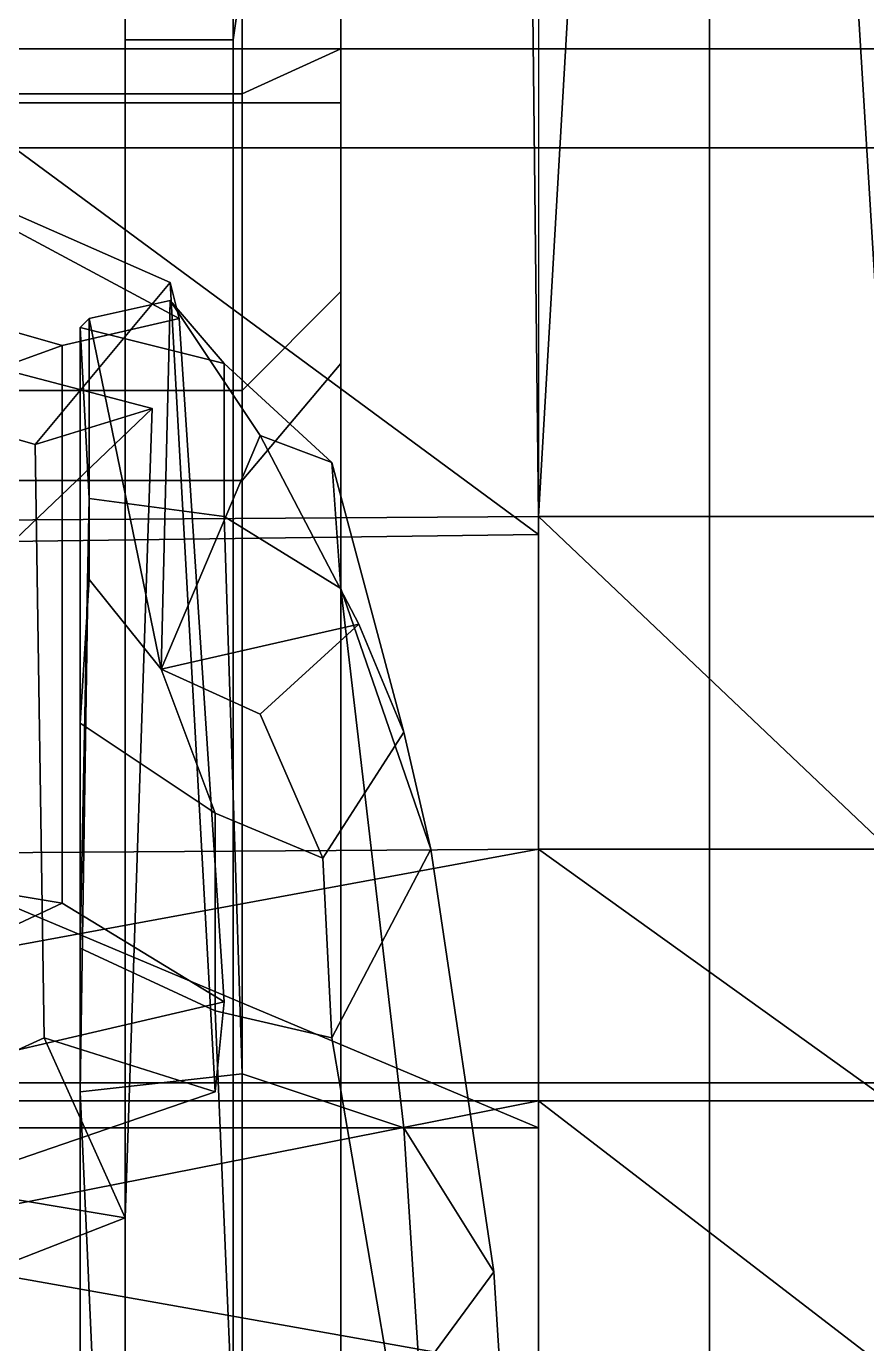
# Model space of a CAD drawing. Extents: x -2750 to 2751, y -1310 to 2918.
# Drawn here: x -76 to 17.5, y -91 to 55.5 of the extents above; entities that cross this region are included whole.
import ezdxf

# ---------------------------------------------------------------- set-up
doc = ezdxf.new("R2010")
doc.units = 0

msp = doc.modelspace()

# ---------------------------------------------------------------- linework, layer by layer
at = {"color": 1}
msp.add_3dface([(0, 0), (0, 0), (0, 0)], dxfattribs=at)
msp.add_3dface([(0, 0), (0, 0), (0, 0)], dxfattribs=at)
msp.add_3dface([(0, 0), (0, 0), (0, 0)], dxfattribs=at)
msp.add_3dface([(0, 0), (0, 0), (0, 0)], dxfattribs=at)
msp.add_3dface([(0, 0), (0, 0), (0, 0)], dxfattribs=at)
msp.add_3dface([(0, 0), (0, 0), (0, 0)], dxfattribs=at)
msp.add_3dface([(0, 0), (0, 0), (0, 0)], dxfattribs=at)
msp.add_3dface([(0, 0), (0, 0), (0, 0)], dxfattribs=at)
msp.add_3dface([(0, 0), (0, 0), (0, 0)], dxfattribs=at)
msp.add_3dface([(0, 0), (0, 0), (0, 0)], dxfattribs=at)
msp.add_3dface([(0, 0), (0, 0), (0, 0)], dxfattribs=at)
msp.add_3dface([(0, 0), (0, 0), (0, 0)], dxfattribs=at)
msp.add_3dface([(0, 0), (0, 0), (0, 0)], dxfattribs=at)
msp.add_3dface([(0, 0), (0, 0), (0, 0)], dxfattribs=at)
msp.add_3dface([(0, 0), (0, 0), (0, 0)], dxfattribs=at)
msp.add_3dface([(0, 0), (0, 0), (0, 0)], dxfattribs=at)
msp.add_3dface([(0, 0), (0, 0), (0, 0)], dxfattribs=at)
msp.add_3dface([(0, 0), (0, 0), (0, 0)], dxfattribs=at)
msp.add_3dface([(0, 0), (0, 0), (0, 0)], dxfattribs=at)
msp.add_3dface([(0, 0), (0, 0), (0, 0)], dxfattribs=at)
msp.add_3dface([(0, 0), (0, 0), (0, 0)], dxfattribs=at)
msp.add_3dface([(0, 0), (0, 0), (0, 0)], dxfattribs=at)
msp.add_3dface([(0, 0), (0, 0), (0, 0)], dxfattribs=at)
msp.add_3dface([(0, 0), (0, 0), (0, 0)], dxfattribs=at)
msp.add_3dface([(0, 0), (0, 0), (0, 0)], dxfattribs=at)
msp.add_3dface([(0, 0), (0, 0), (0, 0)], dxfattribs=at)
msp.add_3dface([(0, 0), (0, 0), (0, 0)], dxfattribs=at)
msp.add_3dface([(0, 0), (0, 0), (0, 0)], dxfattribs=at)
msp.add_3dface([(0, 0), (0, 0), (0, 0)], dxfattribs=at)
msp.add_3dface([(0, 0), (0, 0), (0, 0)], dxfattribs=at)
msp.add_3dface([(0, 0), (0, 0), (0, 0)], dxfattribs=at)
msp.add_3dface([(0, 0), (0, 0), (0, 0)], dxfattribs=at)
msp.add_3dface([(0, 0), (0, 0), (0, 0)], dxfattribs=at)
msp.add_3dface([(0, 0), (0, 0), (0, 0)], dxfattribs=at)
msp.add_3dface([(0, 0), (0, 0), (0, 0)], dxfattribs=at)
msp.add_3dface([(0, 0), (0, 0), (0, 0)], dxfattribs=at)
msp.add_3dface([(0, 0), (0, 0), (0, 0)], dxfattribs=at)
msp.add_3dface([(0, 0), (0, 0), (0, 0)], dxfattribs=at)
msp.add_3dface([(0, 0), (0, 0), (0, 0)], dxfattribs=at)
msp.add_3dface([(0, 0), (0, 0), (0, 0)], dxfattribs=at)
msp.add_3dface([(0, 0), (0, 0), (0, 0)], dxfattribs=at)
msp.add_3dface([(0, 0), (0, 0), (0, 0)], dxfattribs=at)
msp.add_3dface([(0, 0), (0, 0), (0, 0)], dxfattribs=at)
msp.add_3dface([(0, 0), (0, 0), (0, 0)], dxfattribs=at)
msp.add_3dface([(0, 0), (0, 0), (0, 0)], dxfattribs=at)
msp.add_3dface([(0, 0), (0, 0), (0, 0)], dxfattribs=at)
msp.add_3dface([(0, 0), (0, 0), (0, 0)], dxfattribs=at)
msp.add_3dface([(0, 0), (0, 0), (0, 0)], dxfattribs=at)
msp.add_3dface([(0, 0), (0, 0), (0, 0)], dxfattribs=at)
msp.add_3dface([(0, 0), (0, 0), (0, 0)], dxfattribs=at)
msp.add_3dface([(0, 0), (0, 0), (0, 0)], dxfattribs=at)
msp.add_3dface([(0, 0), (0, 0), (0, 0)], dxfattribs=at)
msp.add_3dface([(0, 0), (0, 0), (0, 0)], dxfattribs=at)
msp.add_3dface([(0, 0), (0, 0), (0, 0)], dxfattribs=at)
msp.add_3dface([(0, 0), (0, 0), (0, 0)], dxfattribs=at)
msp.add_3dface([(0, 0), (0, 0), (0, 0)], dxfattribs=at)
msp.add_3dface([(0, 0), (0, 0), (0, 0)], dxfattribs=at)
msp.add_3dface([(0, 0), (0, 0), (0, 0)], dxfattribs=at)
msp.add_3dface([(0, 0), (0, 0), (0, 0)], dxfattribs=at)
msp.add_3dface([(0, 0), (0, 0), (0, 0)], dxfattribs=at)
msp.add_3dface([(0, 0), (0, 0), (0, 0)], dxfattribs=at)
msp.add_3dface([(0, 0), (0, 0), (0, 0)], dxfattribs=at)
msp.add_3dface([(0, 0), (0, 0), (0, 0)], dxfattribs=at)
msp.add_3dface([(0, 0), (0, 0), (0, 0)], dxfattribs=at)
msp.add_3dface([(0, 0), (0, 0), (0, 0)], dxfattribs=at)
msp.add_3dface([(0, 0), (0, 0), (0, 0)], dxfattribs=at)
msp.add_3dface([(0, 0), (0, 0), (0, 0)], dxfattribs=at)
msp.add_3dface([(0, 0), (0, 0), (0, 0)], dxfattribs=at)
msp.add_3dface([(0, 0), (0, 0), (0, 0)], dxfattribs=at)
msp.add_3dface([(0, 0), (0, 0), (0, 0)], dxfattribs=at)
msp.add_3dface([(0, 0), (0, 0), (0, 0)], dxfattribs=at)
msp.add_3dface([(0, 0), (0, 0), (0, 0)], dxfattribs=at)
msp.add_3dface([(0, 0), (0, 0), (0, 0)], dxfattribs=at)
msp.add_3dface([(0, 0), (0, 0), (0, 0)], dxfattribs=at)
msp.add_3dface([(0, 0), (0, 0), (0, 0)], dxfattribs=at)
msp.add_3dface([(0, 0), (0, 0), (0, 0)], dxfattribs=at)
msp.add_3dface([(0, 0), (0, 0), (0, 0)], dxfattribs=at)
msp.add_3dface([(0, 0), (0, 0), (0, 0)], dxfattribs=at)
msp.add_3dface([(0, 0), (0, 0), (0, 0)], dxfattribs=at)
msp.add_3dface([(0, 0), (0, 0), (0, 0)], dxfattribs=at)
msp.add_3dface([(0, 0), (0, 0), (0, 0)], dxfattribs=at)
msp.add_3dface([(0, 0), (0, 0), (0, 0)], dxfattribs=at)
msp.add_3dface([(0, 0), (0, 0), (0, 0)], dxfattribs=at)
msp.add_3dface([(0, 0), (0, 0), (0, 0)], dxfattribs=at)
msp.add_3dface([(0, 0), (0, 0), (0, 0)], dxfattribs=at)
msp.add_3dface([(0, 0), (0, 0), (0, 0)], dxfattribs=at)
msp.add_3dface([(0, 0), (0, 0), (0, 0)], dxfattribs=at)
msp.add_3dface([(0, 0), (0, 0), (0, 0)], dxfattribs=at)
msp.add_3dface([(0, 0), (0, 0), (0, 0)], dxfattribs=at)
msp.add_3dface([(0, 0), (0, 0), (0, 0)], dxfattribs=at)
msp.add_3dface([(0, 0), (0, 0), (0, 0)], dxfattribs=at)
msp.add_3dface([(0, 0), (0, 0), (0, 0)], dxfattribs=at)
msp.add_3dface([(0, 0), (0, 0), (0, 0)], dxfattribs=at)
msp.add_3dface([(0, 0), (0, 0), (0, 0)], dxfattribs=at)
msp.add_3dface([(0, 0), (0, 0), (0, 0)], dxfattribs=at)
msp.add_3dface([(0, 0), (0, 0), (0, 0)], dxfattribs=at)
msp.add_3dface([(0, 0), (0, 0), (0, 0)], dxfattribs=at)
msp.add_3dface([(0, 0), (0, 0), (0, 0)], dxfattribs=at)
msp.add_3dface([(0, 0), (0, 0), (0, 0)], dxfattribs=at)
msp.add_3dface([(0, 0), (0, 0), (0, 0)], dxfattribs=at)
msp.add_3dface([(0, 0), (0, 0), (0, 0)], dxfattribs=at)
msp.add_3dface([(0, 0), (0, 0), (0, 0)], dxfattribs=at)
msp.add_3dface([(0, 0), (0, 0), (0, 0)], dxfattribs=at)
msp.add_3dface([(0, 0), (0, 0), (0, 0)], dxfattribs=at)
msp.add_3dface([(0, 0), (0, 0), (0, 0)], dxfattribs=at)
msp.add_3dface([(0, 0), (0, 0), (0, 0)], dxfattribs=at)
msp.add_3dface([(0, 0), (0, 0), (0, 0)], dxfattribs=at)
msp.add_3dface([(0, 0), (0, 0), (0, 0)], dxfattribs=at)
msp.add_3dface([(0, 0), (0, 0), (0, 0)], dxfattribs=at)
msp.add_3dface([(0, 0), (0, 0), (0, 0)], dxfattribs=at)
msp.add_3dface([(0, 0), (0, 0), (0, 0)], dxfattribs=at)
msp.add_3dface([(0, 0), (0, 0), (0, 0)], dxfattribs=at)
msp.add_3dface([(0, 0), (0, 0), (0, 0)], dxfattribs=at)
msp.add_3dface([(0, 0), (0, 0), (0, 0)], dxfattribs=at)
msp.add_3dface([(0, 0), (0, 0), (0, 0)], dxfattribs=at)
msp.add_3dface([(0, 0), (0, 0), (0, 0)], dxfattribs=at)
msp.add_3dface([(0, 0), (0, 0), (0, 0)], dxfattribs=at)
msp.add_3dface([(0, 0), (0, 0), (0, 0)], dxfattribs=at)
msp.add_3dface([(0, 0), (0, 0), (0, 0)], dxfattribs=at)
msp.add_3dface([(0, 0), (0, 0), (0, 0)], dxfattribs=at)
msp.add_3dface([(0, 0), (0, 0), (0, 0)], dxfattribs=at)
msp.add_3dface([(0, 0), (0, 0), (0, 0)], dxfattribs=at)
msp.add_3dface([(0, 0), (0, 0), (0, 0)], dxfattribs=at)
msp.add_3dface([(0, 0), (0, 0), (0, 0)], dxfattribs=at)
msp.add_3dface([(0, 0), (0, 0), (0, 0)], dxfattribs=at)
msp.add_3dface([(0, 0), (0, 0), (0, 0)], dxfattribs=at)
msp.add_3dface([(0, 0), (0, 0), (0, 0)], dxfattribs=at)
msp.add_3dface([(0, 0), (0, 0), (0, 0)], dxfattribs=at)
msp.add_3dface([(0, 0), (0, 0), (0, 0)], dxfattribs=at)
msp.add_3dface([(0, 0), (0, 0), (0, 0)], dxfattribs=at)
msp.add_3dface([(0, 0), (0, 0), (0, 0)], dxfattribs=at)
msp.add_3dface([(0, 0), (0, 0), (0, 0)], dxfattribs=at)
msp.add_3dface([(0, 0), (0, 0), (0, 0)], dxfattribs=at)
msp.add_3dface([(0, 0), (0, 0), (0, 0)], dxfattribs=at)
msp.add_3dface([(0, 0), (0, 0), (0, 0)], dxfattribs=at)
msp.add_3dface([(0, 0), (0, 0), (0, 0)], dxfattribs=at)
msp.add_3dface([(0, 0), (0, 0), (0, 0)], dxfattribs=at)
msp.add_3dface([(0, 0), (0, 0), (0, 0)], dxfattribs=at)
msp.add_3dface([(0, 0), (0, 0), (0, 0)], dxfattribs=at)
msp.add_3dface([(0, 0), (0, 0), (0, 0)], dxfattribs=at)
msp.add_3dface([(0, 0), (0, 0), (0, 0)], dxfattribs=at)
msp.add_3dface([(0, 0), (0, 0), (0, 0)], dxfattribs=at)
msp.add_3dface([(0, 0), (0, 0), (0, 0)], dxfattribs=at)
msp.add_3dface([(0, 0), (0, 0), (0, 0)], dxfattribs=at)
msp.add_3dface([(0, 0), (0, 0), (0, 0)], dxfattribs=at)
msp.add_3dface([(0, 0), (0, 0), (0, 0)], dxfattribs=at)
msp.add_3dface([(0, 0), (0, 0), (0, 0)], dxfattribs=at)
msp.add_3dface([(0, 0), (0, 0), (0, 0)], dxfattribs=at)
msp.add_3dface([(0, 0), (0, 0), (0, 0)], dxfattribs=at)
msp.add_3dface([(0, 0), (0, 0), (0, 0)], dxfattribs=at)
msp.add_3dface([(0, 0), (0, 0), (0, 0)], dxfattribs=at)
msp.add_3dface([(0, 0), (0, 0), (0, 0)], dxfattribs=at)
msp.add_3dface([(0, 0), (0, 0), (0, 0)], dxfattribs=at)
msp.add_3dface([(0, 0), (0, 0), (0, 0)], dxfattribs=at)
msp.add_3dface([(0, 0), (0, 0), (0, 0)], dxfattribs=at)
msp.add_3dface([(0, 0), (0, 0), (0, 0)], dxfattribs=at)
msp.add_3dface([(0, 0), (0, 0), (0, 0)], dxfattribs=at)
msp.add_3dface([(0, 0), (0, 0), (0, 0)], dxfattribs=at)
msp.add_3dface([(0, 0), (0, 0), (0, 0)], dxfattribs=at)
msp.add_3dface([(0, 0), (0, 0), (0, 0)], dxfattribs=at)
msp.add_3dface([(0, 0), (0, 0), (0, 0)], dxfattribs=at)
msp.add_3dface([(0, 0), (0, 0), (0, 0)], dxfattribs=at)
msp.add_3dface([(0, 0), (0, 0), (0, 0)], dxfattribs=at)
msp.add_3dface([(0, 0), (0, 0), (0, 0)], dxfattribs=at)
msp.add_3dface([(0, 0), (0, 0), (0, 0)], dxfattribs=at)
msp.add_3dface([(0, 0), (0, 0), (0, 0)], dxfattribs=at)
msp.add_3dface([(0, 0), (0, 0), (0, 0)], dxfattribs=at)
at = {"layer": '102595', "color": 1}
for points in [[(-231, 5, -149), (-231, 110, -149), (-52, 110, -149), (-52, 5, -149)], [(-52, 5, -149), (-52, 110, -149), (-41, 102, -144), (-41, 18, -144)], [(-41, 70, 185), (-41, 18, -144), (-41, 102, -144), (-41, 70, 185)], [(-231, 70, 195), (-231, 48, 178), (-52, 48, 178), (-52, 70, 195)], [(-52, 70, 195), (-52, 48, 178), (-41, 53, 169), (-41, 70, 185)], [(-41, 70, 185), (-41, 53, 169), (-41, 26, -82), (-41, 70, 185)], [(-41, 70, 185), (-41, 26, -82), (-41, 18, -144), (-41, 70, 185)], [(-52, 48, 178), (-52, 15, -84), (-41, 26, -82), (-41, 53, 169)], [(-231, 48, 178), (-231, 15, -84), (-52, 15, -84), (-52, 48, 178)], [(-52, 15, -84), (-52, 5, -149), (-41, 18, -144), (-41, 26, -82)], [(-231, 15, -84), (-231, 5, -149), (-52, 5, -149), (-52, 15, -84)]]:
    msp.add_3dface(points, dxfattribs=at)
at = {"layer": '105485', "color": 1}
for points in [[(-41, -189, -127), (-41, 84, -193), (-41, 96, -111), (-41, -189, -127)], [(-41, -189, -127), (-41, 96, -111), (-41, 57, -105), (-41, -189, -127)], [(-52, 87, -202), (-52, 47, -195), (-231, 47, -195), (-231, 87, -202)], [(-41, 84, -193), (-41, 47, -185), (-52, 47, -195), (-52, 87, -202)], [(-41, -189, -127), (-41, 47, -185), (-41, 84, -193), (-41, -189, -127)], [(-52, -176, -70), (-52, 60, -95), (-231, 60, -95), (-231, -176, -70)], [(-41, -171, -77), (-41, 57, -105), (-52, 60, -95), (-52, -176, -70)], [(-41, -189, -127), (-41, 57, -105), (-41, -171, -77), (-41, -189, -127)], [(-52, 47, -195), (-52, -190, -158), (-231, -190, -158), (-231, 47, -195)], [(-41, 47, -185), (-41, -183, -146), (-52, -190, -158), (-52, 47, -195)], [(-41, -189, -127), (-41, -183, -146), (-41, 47, -185), (-41, -189, -127)]]:
    msp.add_3dface(points, dxfattribs=at)
at = {"layer": '148381', "color": 1}
for points in [[(-197, 775, 316), (-193, -123, 460), (194, -123, 460), (198, 775, 316)], [(-282, 42, 365), (-272, 536, 329), (273, 536, 329), (283, 42, 365)], [(-272, -62, 381), (-282, 42, 365), (283, 42, 365), (273, -62, 381)], [(-260, -101, 401), (-272, -62, 381), (273, -62, 381), (261, -101, 401)]]:
    msp.add_3dface(points, dxfattribs=at)
at = {"layer": '192891', "color": 1}
for points in [[(-185, 219, 443), (0, 219, 447), (0, 53, 461), (-185, 53, 457)], [(0, 219, -245), (-131, 219, -240), (-131, 53, -236), (0, 53, -242)], [(0, 219, 447), (185, 219, 443), (185, 53, 457), (0, 53, 461)], [(132, 219, -240), (0, 219, -245), (0, 53, -242), (132, 53, -236)], [(-185, 53, 457), (0, 53, 461), (0, -99, 473), (-185, -99, 469)], [(0, 53, -242), (-131, 53, -236), (-121, -125, -236), (0, -125, -242)], [(0, 53, 461), (185, 53, 457), (185, -99, 469), (0, -99, 473)], [(132, 53, -236), (0, 53, -242), (0, -125, -242), (122, -125, -236)]]:
    msp.add_3dface(points, dxfattribs=at)
at = {"layer": '42331', "color": 1}
for points in [[(-171, 366, 451), (-171, 0, 483), (-23, 354, 438), (-171, 366, 451)], [(-171, 0, 483), (-19, 1, 481), (-23, 354, 438), (-171, 0, 483)], [(0, 329, 442), (-23, 354, 438), (-19, 1, 481), (0, 329, 442)], [(20, 1, 481), (24, 354, 438), (0, 329, 442), (20, 1, 481)], [(0, 329, 442), (-19, 1, 481), (20, 1, 481), (0, 329, 442)], [(-171, 111, 374), (-19, 115, 369), (-19, -1, 381), (-171, 111, 374)], [(-171, -3, 385), (-171, 111, 374), (-19, -1, 381), (-171, -3, 385)], [(-171, 0, 483), (-171, -37, 481), (-19, -36, 480), (-19, 1, 481)], [(-19, 1, 481), (-19, -36, 480), (20, -36, 480), (-19, 1, 481)], [(20, 1, 481), (-19, 1, 481), (20, -36, 480), (20, 1, 481)], [(-171, -3, 385), (-19, -1, 381), (-19, -67, 395), (-171, -3, 385)], [(-171, -67, 399), (-171, -3, 385), (-19, -67, 395), (-171, -67, 399)], [(-171, -64, 474), (-19, -64, 472), (-19, -36, 480), (-171, -64, 474)], [(-171, -37, 481), (-171, -64, 474), (-19, -36, 480), (-171, -37, 481)], [(-19, -36, 480), (-19, -64, 472), (20, -64, 472), (-19, -36, 480)], [(20, -36, 480), (-19, -36, 480), (20, -64, 472), (20, -36, 480)], [(-171, -94, 463), (-19, -94, 461), (-19, -64, 472), (-171, -94, 463)], [(-171, -64, 474), (-171, -94, 463), (-19, -64, 472), (-171, -64, 474)], [(-19, -64, 472), (-19, -94, 461), (20, -94, 461), (-19, -64, 472)], [(20, -64, 472), (-19, -64, 472), (20, -94, 461), (20, -64, 472)], [(-171, -67, 399), (-19, -67, 395), (-19, -94, 410), (-171, -67, 399)], [(-171, -94, 414), (-171, -67, 399), (-19, -94, 410), (-171, -94, 414)]]:
    msp.add_3dface(points, dxfattribs=at)
at = {"layer": '64861', "color": 1}
for points in [[(-59, 23, 160), (-100, 45, 151), (-107, 30, 183), (-72, 20, 179)], [(-60, 27, 87), (-94, 42, 83), (-100, 45, 151), (-59, 23, 160)], [(-75, 9, 13), (-110, 19, 10), (-94, 42, 83), (-60, 27, 87)], [(-72, 20, 179), (-107, 30, 183), (-120, 12, 202), (-108, 7, 204)], [(-74, -57, 34), (-75, 9, 13), (-60, 27, 87), (-55, -63, 135)], [(-55, -63, 135), (-60, 27, 87), (-59, 23, 160), (-54, -53, 180)], [(-54, 18, 117), (-70, 22, 116), (-69, 23, 138), (-60, 25, 135)], [(-61, -16, 185), (-60, 25, 135), (-69, 23, 138), (-61, -16, 185)], [(-61, -16, 185), (-50, 10, 129), (-60, 25, 135), (-61, -16, 185)], [(-42, 7, 106), (-54, 18, 117), (-60, 25, 135), (-50, 10, 129)], [(-84, -8, -94), (-114, 0, -106), (-104, 24, -66), (-62, 13, -56)], [(-62, 13, -56), (-104, 24, -66), (-110, 19, 10), (-75, 9, 13)], [(-54, -53, 180), (-59, 23, 160), (-72, 20, 179), (-72, -42, 196)], [(-70, 22, 116), (-70, -22, 175), (-69, -6, 180), (-69, 23, 138)], [(-54, 1, 89), (-69, 3, 85), (-70, 22, 116), (-54, 18, 117)], [(-69, 3, 85), (-70, -47, 150), (-70, -22, 175), (-70, 22, 116)], [(-61, -16, 185), (-69, 23, 138), (-69, -6, 180), (-61, -16, 185)], [(-72, -42, 196), (-72, 20, 179), (-108, 7, 204), (-108, -36, 214)], [(-41, -7, 81), (-54, 1, 89), (-54, 18, 117), (-42, 7, 106)], [(-83, -84, 11), (-84, -8, -94), (-62, 13, -56), (-65, -77, 26)], [(-65, -77, 26), (-62, 13, -56), (-75, 9, 13), (-74, -57, 34)], [(-61, -16, 185), (-39, -11, 140), (-50, 10, 129), (-61, -16, 185)], [(-34, -23, 125), (-42, 7, 106), (-50, 10, 129), (-39, -11, 140)], [(-31, -36, 108), (-41, -7, 81), (-42, 7, 106), (-34, -23, 125)], [(-52, -61, 9), (-70, -63, 12), (-69, 3, 85), (-54, 1, 89)], [(-70, -63, 12), (-70, -95, 71), (-70, -47, 150), (-69, 3, 85)], [(-34, -67, 15), (-52, -61, 9), (-54, 1, 89), (-41, -7, 81)], [(-70, -22, 175), (-55, -32, 184), (-61, -16, 185), (-69, -6, 180)], [(-24, -83, 44), (-34, -67, 15), (-41, -7, 81), (-31, -36, 108)], [(-61, -16, 185), (-50, -21, 168), (-39, -11, 140), (-61, -16, 185)], [(-43, -37, 164), (-34, -23, 125), (-39, -11, 140), (-50, -21, 168)], [(-55, -32, 184), (-43, -37, 164), (-50, -21, 168), (-61, -16, 185)], [(-70, -47, 150), (-55, -54, 163), (-55, -32, 184), (-70, -22, 175)], [(-42, -57, 145), (-31, -36, 108), (-34, -23, 125), (-43, -37, 164)], [(-55, -54, 163), (-42, -57, 145), (-43, -37, 164), (-55, -32, 184)], [(-104, -57, 198), (-72, -42, 196), (-108, -36, 214), (-119, -44, 216)], [(-35, -98, 73), (-24, -83, 44), (-31, -36, 108), (-42, -57, 145)], [(-97, -63, 182), (-54, -53, 180), (-72, -42, 196), (-104, -57, 198)], [(-70, -95, 71), (-53, -101, 82), (-55, -54, 163), (-70, -47, 150)], [(-90, -75, 136), (-55, -63, 135), (-54, -53, 180), (-97, -63, 182)], [(-53, -101, 82), (-35, -98, 73), (-42, -57, 145), (-55, -54, 163)], [(-107, -72, 39), (-74, -57, 34), (-55, -63, 135), (-90, -75, 136)], [(-101, -71, 34), (-65, -77, 26), (-74, -57, 34), (-107, -72, 39)], [(-52, -130, -15), (-67, -130, -12), (-70, -63, 12), (-52, -61, 9)], [(-30, -130, -7), (-52, -130, -15), (-52, -61, 9), (-34, -67, 15)], [(-67, -130, -12), (-67, -130, 51), (-70, -95, 71), (-70, -63, 12)], [(-21, -130, 24), (-30, -130, -7), (-34, -67, 15), (-24, -83, 44)], [(-112, -75, 22), (-83, -84, 11), (-65, -77, 26), (-101, -71, 34)], [(-31, -130, 55), (-21, -130, 24), (-24, -83, 44), (-35, -98, 73)]]:
    msp.add_3dface(points, dxfattribs=at)
at = {"layer": '92069', "color": 1}
for points in [[(-65, 62, -240), (-65, 54, -230), (-65, 66, -172), (-65, 78, -173)], [(-53, 54, -230), (-52, 61, -240), (-52, 78, -173), (-53, 65, -172)], [(-65, 54, -230), (-53, 54, -230), (-53, 65, -172), (-65, 66, -172)], [(-52, -154, -239), (-65, -154, -239), (-65, 62, -240), (-52, 61, -240)], [(-65, -154, -239), (-65, -147, -229), (-65, 54, -230), (-65, 62, -240)], [(-53, -146, -229), (-52, -154, -239), (-52, 61, -240), (-53, 54, -230)], [(-65, -147, -229), (-53, -146, -229), (-53, 54, -230), (-65, 54, -230)]]:
    msp.add_3dface(points, dxfattribs=at)

doc.saveas('drawing.dxf')
